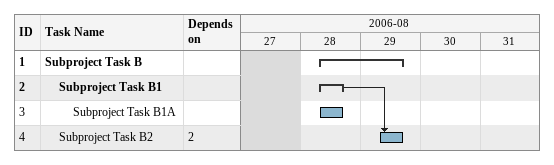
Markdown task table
| ID | Level | Task | Start | Finish | Predecessors |
|---|---|---|---|---|---|
| 1 | 1 | **Subproject Task B** | 2006-08-28 | 2006-08-29 |  |
| 2 | 2 | **Subproject Task B1** | 2006-08-28 | 2006-08-28 |  |
| 3 | 3 | Subproject Task B1A | 2006-08-28 | 2006-08-28 |  |
| 4 | 2 | Subproject Task B2 | 2006-08-29 | 2006-08-29 | 2 |
